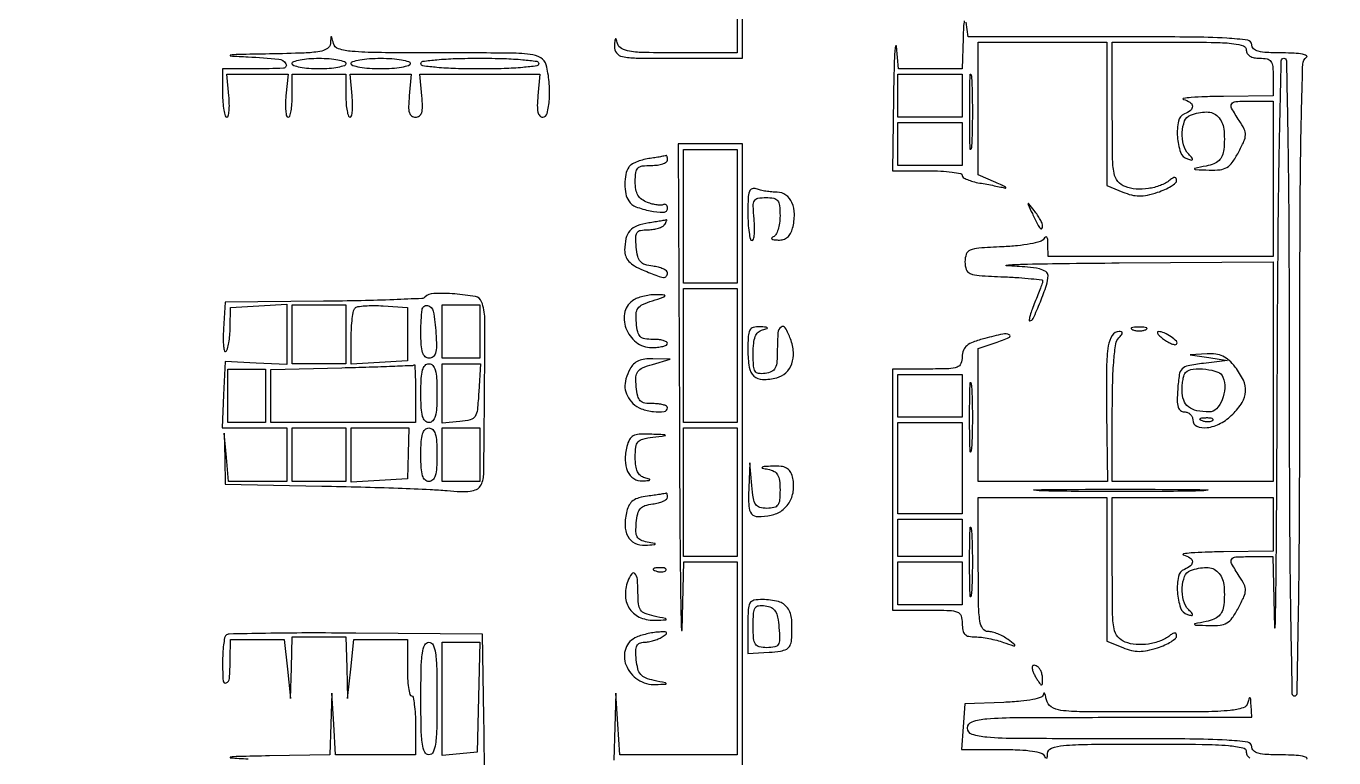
# Model space of a CAD drawing. Extents: x 23 to 255, y 40 to 184.
# Drawn here: x 61.53 to 82.17, y 101.81 to 113.36 of the extents above; entities that cross this region are included whole.
import ezdxf

# ---------------------------------------------------------------- set-up
doc = ezdxf.new("R2010")
doc.units = 0
doc.header["$MEASUREMENT"] = 0

msp = doc.modelspace()

# ---------------------------------------------------------------- linework, layer by layer
for points in [[(207.919475, 175.632891, 0.000007), (191.762556, 175.634099, 0.00002), (173.0434, 175.634494, 0.000013), (151.49745, 175.633531)], [(96.6132, 131.2146), (96.6132, 100.8432, -0.00018), (96.608357, 87.419075, -0.000516), (96.591991, 78.0858, -0.000015), (96.570667, 70.513747, -0.41338)], [(72.756, 113.5332), (72.756, 113.2371), (72.756, 112.941), (71.831603, 112.941, -0.004337), (71.304142, 112.945575, -0.033808), (71.059297, 112.966423, -0.087494), (70.929929, 113.010312, -0.206244), (70.868517, 113.08905, 0.01159), (70.848216, 113.15997, 0.541772), (70.836117, 113.163395, 0.197309), (70.826105, 113.143388, 0.005718), (70.820014, 113.04675, 0.173382), (70.852332, 112.939173, 0.189338), (70.944344, 112.881311, 0.044221), (71.161149, 112.859836, 0.002586), (71.8254, 112.8564), (72.8406, 112.8564), (72.8406, 113.3217), (72.8406, 113.787)], [(76.341181, 113.448864, 0.032921), (76.328946, 113.348067, 0.007231), (76.321876, 113.17365), (76.3092, 112.6872), (75.806464, 112.6872), (75.303729, 112.6872), (75.271345, 113.04675, 0.844489), (75.257796, 113.047814, 0.047036), (75.244132, 112.958977, 0.008575), (75.232039, 112.667529, 0.002903), (75.22418, 112.24305), (75.2094, 111.0798), (75.7593, 111.0798, -0.012557), (75.970125, 111.074505, -0.020679), (76.147667, 111.0582, -0.015891), (76.285368, 111.035312, -0.357767), (76.3092, 111.006269, 0.254624), (76.326273, 110.974917, 0.040742), (76.389967, 110.940775, 0.03661), (76.478817, 110.909603, 0.02447), (76.58415, 110.886567, -0.003663), (76.698723, 110.866463, -0.003423), (76.81561, 110.844241, -0.003409), (76.919132, 110.82309, -0.011663), (76.986, 110.807315, 0.304117), (76.996569, 110.810999, 0.445075), (76.994857, 110.819778, 0.024635), (76.936388, 110.851071, 0.006164), (76.83795, 110.896197), (76.563, 111.01816), (76.563, 112.06418), (76.563, 113.1102), (77.5782, 113.1102), (78.5934, 113.1102), (78.5934, 111.978364), (78.5934, 110.846527), (78.842225, 110.743461, 0.037379), (78.979391, 110.698313, 0.059198), (79.102022, 110.682905, 0.054585), (79.231782, 110.69623, 0.026853), (79.392125, 110.739758, 0.024799), (79.507435, 110.784266, 0.034931), (79.604759, 110.835901, 0.037605), (79.674605, 110.887126, 0.219116), (79.6932, 110.92752, 0.111265), (79.68593, 110.959787, 0.275172), (79.666545, 110.972781, 0.1466), (79.634276, 110.964963, 0.033794), (79.58745, 110.933178, -0.075528), (79.435966, 110.847816, -0.054232), (79.247643, 110.798921, -0.05405), (79.052422, 110.791563, -0.073381), (78.880421, 110.829452, -0.128284), (78.763906, 110.912368, -0.132537), (78.704512, 111.040655, -0.039852), (78.681849, 111.290705, -0.002682), (78.678, 112.008306), (78.678, 113.1102), (79.7355, 113.1102, -0.003867), (80.3108, 113.105751, -0.025996), (80.5956, 113.086512, -0.0595), (80.746855, 113.049772, -0.313079), (80.793, 112.9833, 0.140575), (80.808044, 112.93085, 0.118484), (80.8494, 112.89024, 0.088208), (80.91623, 112.864744, 0.04716), (81.0045, 112.8564, -0.050766), (81.119744, 112.844669, -0.189121), (81.179743, 112.80564, -0.13443), (81.208867, 112.726588, -0.021436), (81.216, 112.5603), (81.216, 112.2642), (80.43345, 112.254386, 0.00484), (80.142877, 112.247928, 0.011099), (79.924264, 112.23609, 0.020496), (79.799707, 112.221415, 0.811857), (79.79895, 112.205883, -0.073323), (79.903834, 112.161292, -0.242694), (79.941631, 112.099121, -0.24802), (79.912579, 112.033392, -0.075641), (79.814953, 111.977831, 0.258868), (79.720772, 111.86551, 0.064521), (79.705304, 111.617532, 0.063977), (79.753695, 111.371684, 0.243606), (79.8624, 111.266115, 0.016711), (79.928293, 111.248625, 0.398783), (79.943383, 111.257525, 0.253636), (79.938612, 111.279087, 0.010421), (79.88355, 111.339945, -0.125759), (79.802178, 111.486769, -0.075437), (79.781106, 111.686172, -0.081499), (79.81928, 111.867094, -0.211524), (79.911619, 111.959049, -0.088838), (80.167951, 112.008133, -0.205869), (80.345215, 111.934421, -0.166717), (80.437584, 111.738348, -0.056296), (80.436748, 111.4182, -0.063694), (80.411153, 111.314639, -0.111081), (80.36212, 111.241529, -0.097749), (80.281589, 111.190602, -0.04146), (80.1585, 111.154387, 0.001293), (79.979754, 111.117062, 0.556405), (79.976246, 111.107356, 0.218992), (79.992242, 111.09921, 0.000795), (80.208628, 111.090937, 0.034175), (80.379672, 111.09636, 0.11117), (80.486622, 111.131974, 0.105095), (80.571336, 111.211259, 0.028777), (80.667727, 111.367935, 0.016477), (80.756193, 111.546023, 0.100765), (80.779203, 111.64553, 0.12281), (80.758975, 111.736841, 0.029419), (80.681049, 111.872558, -0.014652), (80.560698, 112.068532, -0.279681), (80.562348, 112.137315, -0.243421), (80.625448, 112.173765, -0.011569), (80.8776, 112.1796), (81.216, 112.1796), (81.216, 110.9529), (81.216, 109.7262), (79.4394, 109.7262), (77.6628, 109.7262), (77.661505, 109.91655, 0.022116), (77.657582, 109.993359, 0.136302), (77.643546, 110.02996, 0.405869), (77.622521, 110.033408, 0.099326), (77.595716, 110.005444, -0.183793), (77.538869, 109.963029, -0.021489), (77.382075, 109.925567, -0.022673), (77.17928, 109.895702, -0.014443), (76.941361, 109.878544, 0.006114), (76.569426, 109.857942, 0.078763), (76.434181, 109.827021, 0.214052), (76.37272, 109.763268, 0.086552), (76.3515, 109.6416, 0.089288), (76.373439, 109.519724, 0.214913), (76.436471, 109.455957, 0.076279), (76.575786, 109.425453, 0.005697), (76.96485, 109.405244, -0.006303), (77.200023, 109.392742, -0.010437), (77.398028, 109.375554, -0.004308), (77.562983, 109.35632, -0.378145), (77.5782, 109.339076, -0.083903), (77.573544, 109.311527, -0.004063), (77.542191, 109.223719, -0.006524), (77.502577, 109.11978, -0.00465), (77.455617, 109.004383, 0.011548), (77.411618, 108.891841, 0.020624), (77.381468, 108.797181, 0.017592), (77.364293, 108.724459, 0.473086), (77.375334, 108.711, 0.296513), (77.429633, 108.746305, 0.008613), (77.541768, 109.011121, 0.015238), (77.638328, 109.273323, 0.08077), (77.6628, 109.423824, 0.256493), (77.628124, 109.486973, 0.083817), (77.526808, 109.529717, 0.038999), (77.340031, 109.558716, 0.008031), (77.00715, 109.578716, -0.941331), (77.006945, 109.591148, -0.012774), (77.258571, 109.604081, -0.003434), (77.891368, 109.616066, -0.001267), (78.78375, 109.624575), (81.216, 109.6416), (81.216, 107.9073), (81.216, 106.173), (79.947, 106.173), (78.678, 106.173), (78.678, 107.25588, -0.005979), (78.683836, 107.743926, -0.015399), (78.703116, 108.095976, -0.015838), (78.732724, 108.347496, -0.160494), (78.77952, 108.44028, 0.022804), (78.824058, 108.489077, 0.162677), (78.835512, 108.518462, 0.342479), (78.823276, 108.535939, 0.075167), (78.784513, 108.5418, 0.259339), (78.675486, 108.481173, 0.101179), (78.613644, 108.313904, 0.036325), (78.586797, 107.978354, 0.004823), (78.588525, 107.266256), (78.601724, 106.173), (77.582362, 106.173), (76.563, 106.173), (76.563, 107.222224), (76.563, 108.271448), (76.830519, 108.364705, 0.018005), (77.052508, 108.451174, 0.660234), (77.052358, 108.491649, 0.154874), (76.948275, 108.501325, 0.011558), (76.668007, 108.433416, 0.020396), (76.482129, 108.375586, 0.084446), (76.379903, 108.318284, 0.134637), (76.327533, 108.245505, 0.089254), (76.3092, 108.143622, -0.09719), (76.287925, 108.035207, -0.214203), (76.228106, 107.978212, -0.078233), (76.098167, 107.954158, -0.006725), (75.7593, 107.9496), (75.2094, 107.9496), (75.2094, 106.0461), (75.2094, 104.1426), (75.7593, 104.1426, -0.006367), (76.108151, 104.138158, -0.085635), (76.23306, 104.113315, -0.226921), (76.290088, 104.052994, -0.077921), (76.3092, 103.9311, 0.045343), (76.318882, 103.824557, 0.148825), (76.350949, 103.762465, 0.152487), (76.411615, 103.729642, 0.048364), (76.515193, 103.7196, -0.031392), (76.61114, 103.71357, -0.015943), (76.730634, 103.694604, -0.015773), (76.853122, 103.667105, -0.022699), (76.959343, 103.634507, 0.001947), (77.115625, 103.579353, 0.217073), (77.137055, 103.581333, 0.52952), (77.13806, 103.594324, 0.003556), (77.03328, 103.676807, 0.038887), (76.959176, 103.725574, 0.030625), (76.872348, 103.766778, 0.031495), (76.786433, 103.795142, 0.064064), (76.71603, 103.8042, -0.254315), (76.633094, 103.849301, -0.108154), (76.587211, 103.971505, -0.032796), (76.566972, 104.229966, -0.003144), (76.563, 104.8617), (76.563, 105.9192), (77.5782, 105.9192), (78.5934, 105.9192), (78.5934, 104.787364), (78.5934, 103.655527), (78.842225, 103.552461, 0.037379), (78.979391, 103.507313, 0.059198), (79.102022, 103.491905, 0.054585), (79.231782, 103.50523, 0.026853), (79.392125, 103.548758, 0.024799), (79.507435, 103.593266, 0.034931), (79.604759, 103.644901, 0.037605), (79.674605, 103.696126, 0.219116), (79.6932, 103.73652, 0.111265), (79.68593, 103.768787, 0.275172), (79.666545, 103.781781, 0.1466), (79.634276, 103.773963, 0.033794), (79.58745, 103.742178, -0.075528), (79.435966, 103.656816, -0.054232), (79.247643, 103.607921, -0.05405), (79.052422, 103.600563, -0.073381), (78.880421, 103.638452, -0.128284), (78.763906, 103.721368, -0.132537), (78.704512, 103.849655, -0.039852), (78.681849, 104.099705, -0.002682), (78.678, 104.817306), (78.678, 105.9192), (79.947, 105.9192), (81.216, 105.9192), (81.216, 105.4962), (81.216, 105.0732), (80.43345, 105.063386, 0.00484), (80.142877, 105.056928, 0.011099), (79.924264, 105.04509, 0.020496), (79.799707, 105.030415, 0.811857), (79.79895, 105.014883, -0.073323), (79.903834, 104.970292, -0.242694), (79.941631, 104.908121, -0.24802), (79.912579, 104.842392, -0.075641), (79.814953, 104.786831, 0.258868), (79.720772, 104.67451, 0.064521), (79.705304, 104.426532, 0.063977), (79.753695, 104.180684, 0.243606), (79.8624, 104.075115, 0.016711), (79.928293, 104.057625, 0.398783), (79.943383, 104.066525, 0.253636), (79.938612, 104.088087, 0.010421), (79.88355, 104.148945, -0.125759), (79.802178, 104.295769, -0.075437), (79.781106, 104.495172, -0.081499), (79.81928, 104.676094, -0.211524), (79.911619, 104.768049, -0.088838), (80.167951, 104.817133, -0.205869), (80.345215, 104.743421, -0.166717), (80.437584, 104.547348, -0.056296), (80.436748, 104.2272, -0.063694), (80.411153, 104.123639, -0.111081), (80.36212, 104.050529, -0.097749), (80.281589, 103.999602, -0.04146), (80.1585, 103.963387, 0.001293), (79.979754, 103.926062, 0.556405), (79.976246, 103.916356, 0.218992), (79.992242, 103.90821, 0.000795), (80.208628, 103.899937, 0.034175), (80.379672, 103.90536, 0.11117), (80.486622, 103.940974, 0.105095), (80.571336, 104.020259, 0.028777), (80.667727, 104.176935, 0.016477), (80.756193, 104.355023, 0.100765), (80.779203, 104.45453, 0.12281), (80.758975, 104.545841, 0.029419), (80.681049, 104.681558, -0.014569), (80.560695, 104.877463, -0.278237), (80.562138, 104.946249, -0.244774), (80.624844, 104.982735, -0.011715), (80.875144, 104.9886), (81.211089, 104.9886), (81.23737, 103.86765, 0.976239), (81.24887, 103.867643, 0.003318), (81.261358, 104.560841, 0.001372), (81.273212, 105.93388, 0.000559), (81.282126, 107.80155, -0.001129), (81.295149, 110.004009, -0.003054), (81.317469, 111.566919, -0.000515), (81.344233, 112.816342, -0.407654), (81.3852, 112.8564, -0.408685), (81.426158, 112.816209, -0.000527), (81.448295, 111.576825, -0.003077), (81.464853, 110.022354, -0.001125), (81.4698, 107.8227, 0.001137), (81.474767, 105.637542, 0.003031), (81.491303, 104.078798, 0.000502), (81.513401, 102.828572, 0.408754), (81.553718, 102.789, 0.408724), (81.594029, 102.828561, 0.000507), (81.616123, 104.072088, 0.003047), (81.632649, 105.622643, 0.001143), (81.637602, 107.796114, -0.000864), (81.642013, 110.35909, -0.00438), (81.659459, 111.787875, -0.002072), (81.68401, 112.765302, -0.248931), (81.744033, 112.870819, 0.570019), (81.743224, 112.896883, 0.081246), (81.680016, 112.919347, 0.031849), (81.548089, 112.934675, 0.012331), (81.36405, 112.939705, -0.01138), (81.119758, 112.945916, -0.052421), (80.980041, 112.967451, -0.115162), (80.905319, 113.007018, -0.216934), (80.8776, 113.0679, 0.374874), (80.814287, 113.140479, 0.01987), (80.483737, 113.17245, 0.012587), (79.901409, 113.190806, 0.001585), (78.641319, 113.1948), (76.405039, 113.1948), (76.369795, 113.42745, 0.176248)], [(72.8406, 93.1446), (72.8406, 102.3237), (72.8406, 111.5028), (72.333, 111.5028), (71.8254, 111.5028), (71.843786, 107.12475, 0.000655), (71.852667, 105.513079, 0.001691), (71.864539, 104.349606, 0.005084), (71.876996, 103.825295, 0.971203), (71.888614, 103.82535), (71.915055, 104.904), (72.335528, 104.904), (72.756, 104.904), (72.756, 103.3812), (72.756, 101.8584), (71.829622, 101.8584), (70.903244, 101.8584), (70.872718, 102.34485), (70.842193, 102.8313), (70.826197, 102.30255), (70.8102, 101.7738)], [(68.769781, 101.261079, 0.003345), (68.758599, 102.4506), (68.7375, 103.7619), (66.738619, 103.779319, 0.002487), (65.968539, 103.782199, 0.003987), (65.311438, 103.776149, 0.000893), (64.736735, 103.765248, 0.193524), (64.687069, 103.744069, 0.152875), (64.666397, 103.704554, 0.014415), (64.649871, 103.595041, 0.017405), (64.638242, 103.460355, 0.012833), (64.6344, 103.3107, 0.014896), (64.642914, 103.024979, 0.516168), (64.691551, 102.994606, 0.282845), (64.74149, 103.063863, 0.013582), (64.755254, 103.361054), (64.7613, 103.6773), (65.1843, 103.6773), (65.6073, 103.6773), (65.65696, 103.212), (65.706621, 102.7467), (65.72041, 103.23315), (65.7342, 103.7196), (66.1572, 103.7196), (66.5802, 103.7196), (66.59399, 103.23315), (66.607779, 102.7467), (66.65744, 103.212), (66.7071, 103.6773), (67.1301, 103.6773), (67.5531, 103.6773), (67.55161, 103.23315, 0.013736), (67.555717, 103.062873, 0.022582), (67.569633, 102.919469, 0.018655), (67.589553, 102.809506, 0.352131), (67.61506, 102.789, -0.354726), (67.640675, 102.768212, -0.017154), (67.660924, 102.652318, -0.021563), (67.675322, 102.502087, -0.013109), (67.68, 102.3237), (67.68, 101.8584), (67.049722, 101.8584), (66.419444, 101.8584), (66.388918, 102.34485), (66.358393, 102.8313), (66.342397, 102.34485), (66.3264, 101.8584), (65.37465, 101.84159, 0.000963), (64.881738, 101.831935, 0.02841), (64.756895, 101.822137, 0.905173), (64.757288, 101.811134, 0.00406), (65.03625, 101.795584, -0.012611)], [(81.743666, 101.787992, 0.566931), (81.742976, 101.814204, 0.083417), (81.680535, 101.836752, 0.032117), (81.54881, 101.852084, 0.012251), (81.36405, 101.857105, -0.01138), (81.119758, 101.863316, -0.052421), (80.980041, 101.884851, -0.115162), (80.905319, 101.924418, -0.216934), (80.8776, 101.9853, 0.375009), (80.814239, 102.057899, 0.019787), (80.4828, 102.089853, 0.012556), (79.899056, 102.108207, 0.00158), (78.6357, 102.1122, -0.001104), (77.185027, 102.115404, -0.01773), (76.695188, 102.134946, -0.062704), (76.465374, 102.181669, -0.3217), (76.3938, 102.2814, -0.3217), (76.465374, 102.381131, -0.062704), (76.695188, 102.427854, -0.01773), (77.185027, 102.447396, -0.001104), (78.6357, 102.4506), (80.8776, 102.4506), (80.867786, 102.64095, 0.005718), (80.861695, 102.737588, 0.197309), (80.851683, 102.757595, 0.541772), (80.839584, 102.75417, 0.01159), (80.819283, 102.68325, -0.256708), (80.740653, 102.600218, -0.054381), (80.538249, 102.558893, -0.021038), (80.149349, 102.539168, -0.002152), (79.227581, 102.5352, -0.001611), (78.200507, 102.538509, -0.02819), (77.86768, 102.559442, -0.113731), (77.712396, 102.615363, -0.204888), (77.637905, 102.72555, 0.013432), (77.622982, 102.793191, 0.06396), (77.608627, 102.830009, 0.509635), (77.597866, 102.831402, 0.1625), (77.589721, 102.813856, -0.285679), (77.553029, 102.767444, -0.036252), (77.424609, 102.731511, -0.028711), (77.232328, 102.703836, -0.01126), (76.96485, 102.686956), (76.3515, 102.6621), (76.325486, 102.30255), (76.299471, 101.943), (76.931786, 101.943, -0.010621), (77.216314, 101.936955, -0.028239), (77.41849, 101.916886, -0.036884), (77.554941, 101.88506, -0.224772), (77.606771, 101.83725, 0.051902), (77.624613, 101.803576, 0.449116)], [(81.626413, 96.740084, -0.000328), (81.629567, 101.580738, -0.256375)], [(77.639509, 101.801543, 0.185333), (77.651196, 101.823158, 0.021021), (77.656121, 101.87955, -0.305695), (77.717792, 101.962652, -0.061353), (77.907441, 102.004359, -0.021468), (78.288764, 102.023818, -0.002014), (79.2279, 102.0276, -0.002394), (80.097969, 102.023434, -0.017834), (80.511, 102.004735, -0.034985), (80.737254, 101.970344, -0.350929), (80.793, 101.9007, 0.140575), (80.808044, 101.84825, 0.118484), (80.8494, 101.80764, 0.088208)]]:
    msp.add_lwpolyline(points, format="xyb")
for points in [[(66.336214, 113.08905, -0.241186), (66.288607, 113.009544, -0.097342), (66.166955, 112.963216, -0.034046), (65.922404, 112.93825, -0.004002), (65.37465, 112.92419, 0.000963), (64.881738, 112.914535, 0.02841), (64.756895, 112.904737, 0.905173), (64.757288, 112.893734, 0.00406), (65.03625, 112.878184, -0.011163), (65.520971, 112.844251, -0.248136), (65.635373, 112.769517, -0.554131), (65.596333, 112.699117, -0.013112), (65.142, 112.6872), (64.6344, 112.6872), (64.6344, 112.3065, 0.016225), (64.639137, 112.16056, 0.026496), (64.653695, 112.037631, 0.024741), (64.674356, 111.94538, 0.337225), (64.700086, 111.9258, 0.349806), (64.723883, 111.94477, 0.031602), (64.736996, 112.025205, 0.030261), (64.741141, 112.134463, 0.018125), (64.7335, 112.2642), (64.701228, 112.6026), (65.1843, 112.6026), (65.667372, 112.6026), (65.6351, 112.2642, 0.018125), (65.627459, 112.134463, 0.030261), (65.631604, 112.025205, 0.031602), (65.644717, 111.94477, 0.349806), (65.668514, 111.9258, 0.325612), (65.694145, 111.944471, 0.029992), (65.714905, 112.025205, 0.029671), (65.729458, 112.134485, 0.018271), (65.7342, 112.2642), (65.7342, 112.6026), (66.1572, 112.6026), (66.5802, 112.6026), (66.5802, 112.2642, 0.018271), (66.584942, 112.134485, 0.029671), (66.599495, 112.025205, 0.029992), (66.620255, 111.944471, 0.325612), (66.645886, 111.9258, 0.349806), (66.669683, 111.94477, 0.031602), (66.682796, 112.025205, 0.030261), (66.686941, 112.134463, 0.018125), (66.6793, 112.2642), (66.647028, 112.6026), (67.1301, 112.6026), (67.613172, 112.6026), (67.5809, 112.2642, 0.016465), (67.570248, 112.093031, 0.078688), (67.58269, 111.996235, 0.168231), (67.618878, 111.945353, 0.156057), (67.68, 111.9258, 0.156057), (67.741122, 111.945353, 0.168231), (67.77731, 111.996235, 0.078688), (67.789752, 112.093031, 0.016465), (67.7791, 112.2642), (67.746828, 112.6026), (68.6952, 112.6026), (69.643572, 112.6026), (69.6113, 112.2642, 0.018713), (69.602366, 112.10942, 0.06016), (69.612646, 112.006908, 0.114818), (69.641114, 111.947786, 0.227142), (69.687014, 111.9258, 0.351044), (69.759382, 111.983749, 0.03857), (69.791934, 112.209395, 0.039059), (69.788635, 112.486467, 0.04299), (69.741678, 112.75065, 0.198647), (69.656839, 112.861322, 0.103383), (69.488839, 112.916725, 0.026591), (69.136383, 112.937666, 0.001544), (68.057036, 112.941, -0.002018), (67.084626, 112.944925, -0.020059), (66.6773, 112.964568, -0.051311), (66.465115, 113.005558, -0.261161), (66.384717, 113.08905, 0.001923), (66.358304, 113.188555, 0.339035), (66.350153, 113.1948, 0.392517), (66.343219, 113.188365, 0.002113)], [(66.5802, 112.7718, -0.322437), (66.556465, 112.738821, -0.031449), (66.455944, 112.712051, -0.03053), (66.31934, 112.693309, -0.01883), (66.1572, 112.6872, -0.01883), (65.99506, 112.693309, -0.03053), (65.858456, 112.712051, -0.031449), (65.757935, 112.738821, -0.322437), (65.7342, 112.7718, -0.322437), (65.757935, 112.804779, -0.031449), (65.858456, 112.831549, -0.03053), (65.99506, 112.850291, -0.01883), (66.1572, 112.8564, -0.01883), (66.31934, 112.850291, -0.03053), (66.455944, 112.831549, -0.031449), (66.556465, 112.804779, -0.322437)], [(67.5954, 112.7718, -0.332234), (67.570691, 112.738719, -0.026982), (67.458718, 112.712051, -0.027868), (67.308466, 112.693304, -0.017105), (67.1301, 112.6872, -0.017105), (66.951734, 112.693304, -0.027868), (66.801482, 112.712051, -0.026982), (66.689509, 112.738719, -0.332234), (66.6648, 112.7718, -0.332234), (66.689509, 112.804881, -0.026982), (66.801482, 112.831549, -0.027868), (66.951734, 112.850296, -0.017105), (67.1301, 112.8564, -0.017105), (67.308466, 112.850296, -0.027868), (67.458718, 112.831549, -0.026982), (67.570691, 112.804881, -0.332234)], [(69.6258, 112.7718, -0.375539), (69.593868, 112.735281, -0.010792), (69.372, 112.710273, -0.015486), (69.077894, 112.692696, -0.007181), (68.6952, 112.6872, -0.007181), (68.312506, 112.692696, -0.015486), (68.0184, 112.710273, -0.010792), (67.796532, 112.735281, -0.375539), (67.7646, 112.7718, -0.375539), (67.796532, 112.808319, -0.010792), (68.0184, 112.833327, -0.015486), (68.312506, 112.850904, -0.007181), (68.6952, 112.8564, -0.007181), (69.077894, 112.850904, -0.015486), (69.372, 112.833327, -0.010792), (69.593868, 112.808319, -0.375539)], [(76.456438, 111.48165, -0.05623), (76.44552, 111.417699, -0.84375), (76.435225, 111.418861, -0.011824), (76.428193, 111.631225, -0.002363), (76.426401, 112.0104, -0.002363), (76.428193, 112.389575, -0.011824), (76.435225, 112.601939, -0.84375), (76.44552, 112.603101, -0.05623), (76.456438, 112.53915, -0.008933), (76.465801, 112.298438, -0.005253), (76.468828, 112.0104, -0.005253), (76.465801, 111.722362, -0.008933)], [(71.360375, 111.270991, 0.031255), (71.258749, 111.249499, 0.033488), (71.162984, 111.215855, 0.035596), (71.085527, 111.175927, 0.114751), (71.04442, 111.135616, 0.093847), (70.999074, 111.021927, 0.048002), (70.984229, 110.868485, 0.048063), (70.998876, 110.715635, 0.097101), (71.044145, 110.603978, 0.158436), (71.158417, 110.511995, 0.043245), (71.384027, 110.447836, 0.045726), (71.59654, 110.426678, 0.416515), (71.6562, 110.485871, 0.068124), (71.65153, 110.519986, 0.138381), (71.637562, 110.542919, 0.185895), (71.616847, 110.551219, 0.137265), (71.59275, 110.544826, -0.135828), (71.55605, 110.534979, -0.031901), (71.492023, 110.539573, -0.03057), (71.416477, 110.554615, -0.025926), (71.33895, 110.579407, -0.06783), (71.249887, 110.627693, -0.103702), (71.191375, 110.692828, -0.0902), (71.158953, 110.782959, -0.041371), (71.1486, 110.907874, -0.029948), (71.157284, 111.052732, -0.166591), (71.190675, 111.121873, -0.168471), (71.259225, 111.155575, -0.030791), (71.4024, 111.1644, 0.031626), (71.499627, 111.170556, 0.048861), (71.581646, 111.189251, 0.06271), (71.638471, 111.216491, 0.254951), (71.6562, 111.249, 0.023727), (71.654701, 111.280575, 0.047813), (71.649987, 111.305025, 0.082577), (71.643114, 111.319225, 0.39223), (71.63505, 111.320924, -0.087719), (71.61877, 111.314704, -0.002529), (71.54564, 111.301027, -0.005039), (71.459052, 111.286186, -0.00344)], [(72.9252, 110.412051, 0.014286), (72.929933, 110.246416, 0.023439), (72.944495, 110.106915, 0.019938), (72.965049, 110.000473, 0.348171), (72.990886, 109.98, 0.349806), (73.014683, 109.99897, 0.031602), (73.027796, 110.079405, 0.030261), (73.031941, 110.188663, 0.018125), (73.0243, 110.3184, -0.013452), (73.010253, 110.524113, -0.138024), (73.029754, 110.606271, -0.226458), (73.085362, 110.645806, -0.043185), (73.212414, 110.6568, -0.045296), (73.333784, 110.645782, -0.186704), (73.395524, 110.60791, -0.141268), (73.425447, 110.530933, -0.02252), (73.4328, 110.36775, -0.034139), (73.425022, 110.253973, -0.043052), (73.401736, 110.151074, -0.048881), (73.367765, 110.072113, -0.172505), (73.32705, 110.036029, 0.11654), (73.303501, 110.019375, 0.456998), (73.305585, 110.003931, 0.114278), (73.338521, 109.991841, 0.021848), (73.402479, 109.986679, 0.075441), (73.484713, 109.996074, 0.10466), (73.550556, 110.029761, 0.099202), (73.59949, 110.088862, 0.062057), (73.632072, 110.172901, 0.061606), (73.659336, 110.393714, 0.101847), (73.621562, 110.577043, 0.135488), (73.52568, 110.696702, 0.157772), (73.387552, 110.7414, -0.022218), (73.303209, 110.74515, -0.01655), (73.210726, 110.756484, -0.016805), (73.124089, 110.773026, -0.036051), (73.059019, 110.792751, 0.17224), (72.992624, 110.79443, 0.233331), (72.950387, 110.753118, 0.074784), (72.929801, 110.645339, 0.00986)], [(77.415792, 110.403, 0.006075), (77.498303, 110.235037, 0.053694), (77.543245, 110.165846, 0.489146), (77.56591, 110.166354, 0.161007), (77.5782, 110.20353, 0.098188), (77.569791, 110.245938, 0.024594), (77.539552, 110.310057, 0.024166), (77.496992, 110.381352, 0.022242), (77.446633, 110.45028, 0.001461), (77.358231, 110.559964, 0.508695), (77.349076, 110.559491, 0.260205), (77.348134, 110.545839, 0.001053)], [(71.360375, 110.255791, 0.05122), (71.177975, 110.209553, 0.124314), (71.064002, 110.131918, 0.126477), (71.001708, 110.010442, 0.053945), (70.980695, 109.827633, 0.086904), (70.997159, 109.729798, 0.101354), (71.045711, 109.649187, 0.076871), (71.134047, 109.578737, 0.031012), (71.272783, 109.510383, 0.005709), (71.500081, 109.418446, 0.065018), (71.593854, 109.395191, 0.259856), (71.637738, 109.413499, 0.168338), (71.6562, 109.466781, 0.233512), (71.640281, 109.499007, 0.056702), (71.587859, 109.530424, 0.046395), (71.512653, 109.556513, 0.031666), (71.42355, 109.572531, -0.047844), (71.301014, 109.598671, -0.139735), (71.229557, 109.645841, -0.121741), (71.188076, 109.728035, -0.032252), (71.16439, 109.87425, -0.021502), (71.156052, 110.031045, -0.151977), (71.177718, 110.103249, -0.203913), (71.232958, 110.139072, -0.04328), (71.349747, 110.1492, 0.036712), (71.43468, 110.155444, 0.040814), (71.514737, 110.174051, 0.044789), (71.579187, 110.20126, 0.132832), (71.6139, 110.2338, 0.014623), (71.63222, 110.265477, 0.036631), (71.643147, 110.289825, 0.100459), (71.645079, 110.302748, 0.536733), (71.640043, 110.305724, -0.066241), (71.62086, 110.299385, -0.002552), (71.547106, 110.285827, -0.004523), (71.459406, 110.270986, -0.00317)], [(67.827025, 109.083625, -0.187285), (67.780159, 109.06297, -0.001302), (67.336143, 109.044207, -0.004784), (66.824466, 109.028822, -0.003014), (66.226675, 109.020175), (64.6767, 109.0071), (64.650117, 108.585717, 0.013086), (64.644315, 108.428259, 0.027865), (64.649801, 108.306573, 0.045662), (64.66413, 108.232874, 0.570208), (64.686371, 108.227171, 0.130866), (64.711168, 108.269967, 0.021289), (64.732525, 108.364446, 0.022221), (64.748334, 108.480566, 0.017942), (64.755254, 108.606254), (64.7613, 108.9225), (65.20545, 108.948071), (65.6496, 108.973642), (65.6496, 108.497788), (65.6496, 108.021933), (65.16315, 108.044767), (64.6767, 108.067602), (64.651513, 107.543301), (64.626326, 107.019), (65.137963, 107.019), (65.6496, 107.019), (65.6496, 106.596), (65.6496, 106.173), (65.188935, 106.173), (64.728271, 106.173), (64.694689, 106.554245), (64.661107, 106.935491), (64.668904, 106.533095), (64.6767, 106.1307), (66.1995, 106.101968, -0.002083), (66.815861, 106.087769, -0.002341), (67.40858, 106.068867, -0.002145), (67.912888, 106.048255, -0.012609), (68.177116, 106.029633, 0.014464), (68.393594, 106.015184, 0.042263), (68.542969, 106.022172, 0.065995), (68.643451, 106.049229, 0.156868), (68.701669, 106.098867, 0.135657), (68.755709, 106.284071, 0.001688), (68.769243, 107.529882, 0.002326), (68.7727, 108.748845, 0.091401), (68.723488, 109.013107, 0.263898), (68.626027, 109.093276, 0.02346), (68.298645, 109.134551, 0.025357), (67.967616, 109.143755, 0.192966)], [(71.12745, 109.042624, 0.201211), (70.9862, 108.85537, 0.151654), (70.999708, 108.595165, 0.138948), (71.161981, 108.372139, 0.167968), (71.405377, 108.288, 0.025156), (71.501494, 108.292839, 0.039926), (71.582521, 108.307618, 0.047746), (71.640025, 108.328977, 0.287482), (71.6562, 108.354785, 0.279879), (71.640696, 108.380312, 0.05329), (71.587859, 108.400972, 0.043021), (71.512698, 108.41467, 0.027159), (71.42355, 108.418235, -0.042131), (71.297607, 108.42705, -0.159138), (71.228032, 108.462367, -0.141883), (71.188177, 108.534707, -0.031121), (71.165396, 108.676363, -0.036732), (71.161883, 108.823878, -0.145141), (71.191657, 108.908613, -0.131453), (71.264732, 108.968097, -0.027976), (71.419196, 109.027276, 0.002913), (71.589444, 109.082896, 0.159296), (71.616252, 109.102753, 0.588367), (71.609284, 109.117315, 0.008044), (71.487, 109.122791, 0.036005), (71.395185, 109.118811, 0.026027), (71.294138, 109.101743, 0.026461), (71.199342, 109.075274, 0.050597)], [(67.5531, 108.4995), (67.5531, 108.0765), (67.10895, 108.050929), (66.6648, 108.025358), (66.6648, 108.438679, -0.013522), (66.669201, 108.60138, -0.018139), (66.682513, 108.7483, -0.015423), (66.701466, 108.867653, -0.150388), (66.7251, 108.9123, -0.159526), (66.76902, 108.934555, -0.018359), (66.880443, 108.947529, -0.020645), (67.01784, 108.952741, -0.015451), (67.16925, 108.94755), (67.5531, 108.9225)], [(68.001885, 108.514037, -0.013424), (68.009658, 108.311192, -0.068329), (67.995606, 108.199355, -0.155523), (67.958354, 108.141237, -0.174802), (67.896135, 108.1188, -0.189718), (67.833193, 108.143574, -0.131758), (67.792219, 108.209099, -0.060948), (67.770367, 108.332632, -0.013334), (67.7646, 108.54885, -0.028813), (67.784115, 108.887211, -0.423162), (67.869434, 108.95274, -0.324264), (67.960391, 108.864046, -0.026434)], [(72.9252, 108.243045, 0.040991), (72.946853, 107.979371, 0.163876), (73.021885, 107.83827, 0.193082), (73.158155, 107.784516, 0.060113), (73.38058, 107.812651, 0.126247), (73.525998, 107.89154, 0.120596), (73.618486, 108.031932, 0.103537), (73.643951, 108.217799, 0.073417), (73.598548, 108.423979, 0.039561), (73.516197, 108.597819, 0.45133), (73.450336, 108.611265, 0.213668), (73.400981, 108.521619, 0.020569), (73.3905, 108.266959, -0.01691), (73.383762, 108.067796, -0.097758), (73.356567, 107.966597, -0.167524), (73.300225, 107.910704, -0.077243), (73.20015, 107.880266, -0.063404), (73.095582, 107.878756, -0.231357), (73.041167, 107.913398, -0.12365), (73.015379, 107.995851, -0.014268), (73.0098, 108.191313, -0.02262), (73.017242, 108.35574, -0.071106), (73.042632, 108.462999, -0.113136), (73.088557, 108.530166, -0.123154), (73.15785, 108.568083, 0.01159), (73.22877, 108.588384, 0.541772), (73.232195, 108.600483, 0.197309), (73.212188, 108.610495, 0.005718), (73.11555, 108.616586, 0.075133), (73.011617, 108.606319, 0.216034), (72.95631, 108.562141, 0.105835), (72.930724, 108.466114, 0.012379)], [(78.99525, 108.570371, 0.057986), (79.043473, 108.557145, 0.037979), (79.101, 108.552769, 0.037979), (79.158527, 108.557145, 0.057986), (79.20675, 108.570371, 0.174857), (79.224464, 108.586215, 0.447206), (79.219308, 108.600507, 0.078554), (79.176416, 108.610403, 0.017491), (79.101, 108.613042, 0.017491), (79.025584, 108.610403, 0.078554), (78.982692, 108.600507, 0.447206), (78.977536, 108.586215, 0.174857)], [(79.486547, 108.421817, 0.025882), (79.552316, 108.378764, 0.038583), (79.614179, 108.348824, 0.044), (79.664719, 108.33398, 0.250852), (79.690617, 108.341817, 0.408787), (79.691038, 108.38718, 0.050273), (79.607661, 108.457907, 0.046847), (79.497138, 108.519644, 0.100212), (79.40208, 108.540505, 0.374592), (79.388609, 108.529145, 0.195415), (79.39405, 108.506174, 0.059251), (79.428745, 108.467938, 0.021048)], [(80.2008, 108.131347), (80.4969, 108.086371), (80.1162, 108.039136, 0.015898), (79.872695, 108.001028, 0.15074), (79.780487, 107.952287, 0.160855), (79.734734, 107.861393, 0.018784), (79.709486, 107.63235, 0.015519), (79.70198, 107.450243, 0.074188), (79.716246, 107.347487, 0.160507), (79.7535, 107.293538, 0.16347), (79.815236, 107.2728, -0.095261), (79.86553, 107.26313, -0.096977), (79.908294, 107.235523, -0.098782), (79.936923, 107.194323, -0.102949), (79.947, 107.1459, 0.29828), (80.012446, 107.045955, 0.138531), (80.172996, 107.023989, 0.087302), (80.38687, 107.093324, 0.074572), (80.577655, 107.234345, 0.056287), (80.727723, 107.422624, 0.127413), (80.782388, 107.595042, 0.126132), (80.746706, 107.773472, 0.054605), (80.61766, 107.980491, 0.042017), (80.519878, 108.085347, 0.074087), (80.42158, 108.150936, 0.076123), (80.310344, 108.183955, 0.046764), (80.17351, 108.189861), (79.9047, 108.176322)], [(67.68, 107.5689), (67.68, 107.1036), (66.5379, 107.1036), (65.3958, 107.1036), (65.3958, 107.524144), (65.3958, 107.944689), (66.51675, 107.97097, 0.0015), (66.948024, 107.982377, 0.002431), (67.314634, 107.994958, 0.000372), (67.639272, 108.007922, 0.170966), (67.65885, 108.015726, -0.623231), (67.667372, 108.012156, -0.003041), (67.673787, 107.892091, -0.007558), (67.678488, 107.74607, -0.004267)], [(68.0184, 107.5689, -0.01212), (68.012764, 107.336425, -0.054498), (67.991482, 107.2023, -0.118311), (67.952035, 107.130397, -0.211442), (67.8915, 107.1036, -0.211442), (67.830965, 107.130397, -0.118311), (67.791518, 107.2023, -0.054498), (67.770236, 107.336425, -0.01212), (67.7646, 107.5689, -0.01212), (67.770236, 107.801375, -0.054498), (67.791518, 107.9355, -0.118311), (67.830965, 108.007403, -0.211442), (67.8915, 108.0342, -0.211442), (67.952035, 108.007403, -0.118311), (67.991482, 107.9355, -0.054498), (68.012764, 107.801375, -0.01212)], [(68.678471, 107.59005, -0.010613), (68.656222, 107.308051, -0.117611), (68.619406, 107.201992, -0.191512), (68.544648, 107.148157, -0.037402), (68.37795, 107.11939), (68.103, 107.09288), (68.103, 107.56354), (68.103, 108.0342), (68.403521, 108.0342), (68.704042, 108.0342)], [(71.066977, 107.955162, 0.050425), (71.000314, 107.793278, 0.093333), (70.98564, 107.652338, 0.103311), (71.023273, 107.525427, 0.072937), (71.112343, 107.405743, 0.110265), (71.243985, 107.32215, 0.056325), (71.435411, 107.276605, 0.064947), (71.602644, 107.278054, 0.374242), (71.6562, 107.339585, 0.279879), (71.640696, 107.365112, 0.05329), (71.587859, 107.385772, 0.043021), (71.512698, 107.39947, 0.027159), (71.42355, 107.403035, -0.042649), (71.296681, 107.412047, -0.163001), (71.227296, 107.448109, -0.140187), (71.187693, 107.5224, -0.028703), (71.164668, 107.670914, -0.032576), (71.159804, 107.826327, -0.148825), (71.188696, 107.910865, -0.139746), (71.260913, 107.96788, -0.027509), (71.418468, 108.022834), (71.6985, 108.10354), (71.426527, 108.11117, 0.0386), (71.299078, 108.104905, 0.070895), (71.199063, 108.077459, 0.084899), (71.122943, 108.027721, 0.082997)], [(80.424079, 107.822511, -0.103855), (80.451883, 107.649606, -0.082681), (80.411933, 107.464459, -0.094683), (80.321886, 107.322824, -0.206796), (80.206107, 107.2728, -0.048718), (80.010749, 107.29188, -0.117194), (79.879346, 107.351834, -0.142), (79.804025, 107.455724, -0.086515), (79.7778, 107.606151, -0.022402), (79.781944, 107.698587, -0.026111), (79.794368, 107.785614, -0.02647), (79.812357, 107.856976, -0.121983), (79.8342, 107.8932, -0.17442), (79.951948, 107.948638, -0.053534), (80.15147, 107.946183, -0.053591), (80.341486, 107.902424, -0.221248)], [(76.456318, 106.70175, -0.061613), (76.445221, 106.64269, -0.829596), (76.43476, 106.643984, -0.013058), (76.427614, 106.839368, -0.002611), (76.425793, 107.1882, -0.002611), (76.427614, 107.537032, -0.013058), (76.43476, 107.732416, -0.829596), (76.445221, 107.73371, -0.061613), (76.456318, 107.67465, -0.009864), (76.465834, 107.453193, -0.005804), (76.46891, 107.1882, -0.005804), (76.465834, 106.923207, -0.009864)], [(80.262488, 107.137088, -0.126455), (80.234829, 107.120739, -0.060344), (80.193772, 107.114042, -0.05415), (80.146603, 107.117208, -0.051402), (80.100338, 107.130409, -0.054073), (80.065087, 107.149152, -0.470617), (80.063628, 107.16457, -0.168741), (80.088311, 107.176526, -0.018894), (80.15145, 107.181521, -0.028489), (80.210347, 107.180591, -0.077125), (80.250954, 107.171224, -0.208169), (80.266397, 107.155603, -0.296942)], [(68.0184, 106.596, -0.014068), (68.012542, 106.387843, -0.058865), (67.990905, 106.26465, -0.122766), (67.951313, 106.197962, -0.200296), (67.8915, 106.173, -0.200296), (67.831687, 106.197962, -0.122766), (67.792095, 106.26465, -0.058865), (67.770458, 106.387843, -0.014068), (67.7646, 106.596, -0.014068), (67.770458, 106.804157, -0.058865), (67.792095, 106.92735, -0.122766), (67.831687, 106.994038, -0.200296), (67.8915, 107.019, -0.200296), (67.951313, 106.994038, -0.122766), (67.990905, 106.92735, -0.058865), (68.012542, 106.804157, -0.014068)], [(71.015673, 106.729006, 0.062851), (70.989533, 106.512885, 0.104259), (71.028185, 106.334117, 0.14055), (71.124004, 106.220352, 0.162571), (71.260051, 106.182814, 0.005086), (71.357238, 106.188971, 0.216002), (71.375044, 106.198673, 0.522019), (71.371232, 106.210338, 0.009294), (71.29665, 106.231317, -0.114938), (71.229941, 106.266428, -0.107391), (71.183631, 106.328177, -0.07623), (71.156904, 106.422057, -0.031307), (71.1486, 106.554543, -0.027653), (71.157676, 106.71853, -0.151472), (71.192724, 106.798893, -0.155497), (71.266562, 106.844202, -0.029605), (71.42355, 106.873201, 0.000644), (71.619697, 106.897799, 0.596511), (71.622353, 106.904668, 0.207804), (71.609508, 106.910943, 0.000433), (71.382862, 106.920861, 0.022526), (71.209403, 106.920484, 0.108995), (71.114875, 106.894896, 0.153013), (71.056721, 106.83677, 0.059085)], [(72.93998, 106.072243, 0.018593), (72.939968, 105.782569, 0.163403), (72.984636, 105.664284, 0.232288), (73.08287, 105.619316, 0.040446), (73.291534, 105.641948, 0.110253), (73.462845, 105.7161, 0.10921), (73.587058, 105.85627, 0.103055), (73.645261, 106.04298, 0.088372), (73.628887, 106.248521, 0.075403), (73.592053, 106.334134, 0.131431), (73.536013, 106.386615, 0.100971), (73.450038, 106.41227, 0.033053), (73.317183, 106.415279, 0.003957), (73.182321, 106.408348, 0.129063), (73.151496, 106.398271, 0.66047), (73.153551, 106.386247, 0.01096), (73.24245, 106.367095, -0.070523), (73.337997, 106.334251, -0.143873), (73.395106, 106.280222, -0.104722), (73.424494, 106.191134, -0.027496), (73.4328, 106.040216, -0.022446), (73.425568, 105.879202, -0.133019), (73.396591, 105.800855, -0.186899), (73.337454, 105.761897, -0.053297), (73.226164, 105.75, -0.066329), (73.113372, 105.765029, -0.181757), (73.04922, 105.811266, -0.108167), (73.012219, 105.906327, -0.01647), (72.987145, 106.10955), (72.95476, 106.4691)], [(71.339222, 105.942621, 0.03765), (71.205835, 105.915751, 0.087839), (71.114396, 105.871663, 0.104958), (71.053504, 105.804593, 0.07064), (71.014333, 105.708466, 0.062273), (70.98675, 105.482604, 0.122552), (71.030661, 105.308276, 0.157924), (71.14057, 105.202361, 0.126761), (71.302351, 105.169321, 0.001426), (71.448781, 105.177173, 0.23893), (71.462177, 105.184941, 0.530065), (71.458434, 105.193828, 0.00215), (71.334076, 105.218144, -0.058375), (71.234042, 105.249682, -0.162224), (71.18049, 105.298942, -0.123443), (71.158941, 105.380003, -0.027716), (71.164876, 105.523873, -0.033983), (71.18842, 105.665624, -0.122362), (71.230096, 105.746458, -0.137522), (71.301688, 105.79315, -0.047543), (71.42355, 105.819069, 0.031666), (71.512653, 105.835087, 0.046395), (71.587859, 105.861176, 0.056702), (71.640281, 105.892593, 0.233512), (71.6562, 105.924819, 0.025454), (71.654704, 105.954183, 0.052748), (71.649987, 105.976622, 0.097521), (71.643086, 105.989047, 0.37605), (71.63505, 105.990261, -0.100178), (71.618455, 105.983829, -0.002593), (71.539426, 105.970682, -0.005392), (71.446008, 105.95667, -0.003646)], [(80.057925, 106.025175, -0.003443), (79.507865, 106.017069, -0.001955), (78.842085, 106.014446, -0.001952), (78.171304, 106.017044, -0.003219), (77.604525, 106.025102, -0.018323), (77.439942, 106.034542, -0.943827), (77.440262, 106.043404, -0.004527), (77.925474, 106.049501, -0.000871), (78.8049, 106.051059, -0.000885), (79.685101, 106.049526, -0.004286), (80.185004, 106.043485, -0.929568), (80.185471, 106.03456, -0.025922)], [(76.456318, 104.41755, -0.061613), (76.445221, 104.35849, -0.829596), (76.43476, 104.359784, -0.013058), (76.427614, 104.555168, -0.002611), (76.425793, 104.904, -0.002611), (76.427614, 105.252832, -0.013058), (76.43476, 105.448216, -0.829596), (76.445221, 105.44951, -0.061613), (76.456318, 105.39045, -0.009864), (76.465834, 105.168993, -0.005804), (76.46891, 104.904, -0.005804), (76.465834, 104.639007, -0.009864)], [(71.030751, 104.600981, 0.10463), (70.992637, 104.361619, 0.14339), (71.06404, 104.156794, 0.144067), (71.23429, 104.023469, 0.105979), (71.471893, 103.983409, 0.001395), (71.630781, 103.990872, 0.51961), (71.63608, 103.999274, 0.244093), (71.624215, 104.009191, 0.000924), (71.4447, 104.048492, -0.038492), (71.303217, 104.090809, -0.151885), (71.232744, 104.146531, -0.127094), (71.199461, 104.238437, -0.023661), (71.1909, 104.419238, 0.020941), (71.182074, 104.629872, 0.161012), (71.143829, 104.719571, 0.486494), (71.092022, 104.71661, 0.060505)], [(71.471138, 104.761609, 0.051402), (71.517403, 104.748408, 0.05415), (71.564572, 104.745242, 0.060344), (71.605629, 104.751939, 0.126455), (71.633288, 104.768288, 0.296942), (71.637197, 104.786803, 0.208169), (71.621754, 104.802424, 0.077125), (71.581147, 104.811791, 0.028489), (71.52225, 104.812721, 0.018894), (71.459111, 104.807726, 0.168741), (71.434428, 104.79577, 0.470617), (71.435887, 104.780352, 0.054073)], [(72.9252, 103.885373), (72.9252, 103.458946), (73.2636, 103.478913, 0.020305), (73.439941, 103.496524, 0.091081), (73.537949, 103.529199, 0.153139), (73.591283, 103.584931, 0.095925), (73.615404, 103.67269, 0.035858), (73.617099, 103.993529, 0.139875), (73.550791, 104.178421, 0.174325), (73.407061, 104.277454, 0.063226), (73.15785, 104.310505, 0.049088), (73.020827, 104.29779, 0.223474), (72.957825, 104.25182, 0.11595), (72.930412, 104.152713, 0.009746)], [(73.416757, 103.86765, -0.015936), (73.426304, 103.679525, -0.140733), (73.405072, 103.599963, -0.216483), (73.34907, 103.561321, -0.04443), (73.226407, 103.5504, -0.05176), (73.10481, 103.563022, -0.203325), (73.044257, 103.605167, -0.125554), (73.016063, 103.692647, -0.015495), (73.0098, 103.894684, -0.013777), (73.015306, 104.094471, -0.121927), (73.040983, 104.178139, -0.232738), (73.095415, 104.213263, -0.064285), (73.20015, 104.211934, -0.078602), (73.296539, 104.182333, -0.139488), (73.357882, 104.127211, -0.09543), (73.394979, 104.031932, -0.024614)], [(68.0184, 102.7467, -0.004841), (68.01378, 102.26956, -0.030643), (67.994229, 102.0276, -0.072528), (67.956646, 101.900124, -0.292784), (67.8915, 101.8584, -0.292784), (67.826354, 101.900124, -0.072528), (67.788771, 102.0276, -0.030643), (67.76922, 102.26956, -0.004841), (67.7646, 102.7467, -0.004841), (67.76922, 103.22384, -0.030643), (67.788771, 103.4658, -0.072528), (67.826354, 103.593276, -0.292784), (67.8915, 103.635, -0.292784), (67.956646, 103.593276, -0.072528), (67.994229, 103.4658, -0.030643), (68.01378, 103.22384, -0.004841)], [(71.16975, 103.716964, 0.213992), (70.997457, 103.538205, 0.18427), (71.002476, 103.275348, 0.152246), (71.190112, 103.046008, 0.15806), (71.471893, 102.968209, 0.001366), (71.630551, 102.975652, 0.521877), (71.635738, 102.983941, 0.243511), (71.623936, 102.993688, 0.000908), (71.4447, 103.03203, -0.041689), (71.311228, 103.072187, -0.122771), (71.233766, 103.127477, -0.117011), (71.189225, 103.214385, -0.036115), (71.16439, 103.36042, -0.022913), (71.157272, 103.501442, -0.109369), (71.174236, 103.579778, -0.188351), (71.217105, 103.621125, -0.096938), (71.29129, 103.636295, 0.043043), (71.359276, 103.642738, 0.027098), (71.436913, 103.661301, 0.027133), (71.511863, 103.688077, 0.044118), (71.5716, 103.7196, 0.015158), (71.637664, 103.765191, 0.374595), (71.642136, 103.785224, 0.270043), (71.621451, 103.797794, 0.010648), (71.5293, 103.797542, 0.032436), (71.45085, 103.790551, 0.016685), (71.353887, 103.772195, 0.016512), (71.254978, 103.746571, 0.023924)], [(77.410295, 103.238143, 0.074451), (77.416171, 103.203406, 0.021733), (77.435301, 103.152528, 0.021318), (77.462115, 103.096407, 0.021347), (77.4936, 103.0428, 0.010223), (77.54177, 102.971503, 0.295079), (77.561337, 102.963636, 0.343021), (77.574224, 102.97838, 0.012098), (77.576905, 103.058957, 0.053738), (77.571125, 103.117557, 0.049393), (77.552968, 103.17535, 0.052761), (77.525919, 103.223876, 0.101161), (77.4936, 103.2543, 0.058538), (77.46127, 103.269387, 0.128516), (77.434232, 103.271122, 0.195945), (77.416817, 103.259748, 0.157323)]]:
    msp.add_lwpolyline(points, format="xyb", close=True)
for points in [[(76.3092, 112.2642), (76.3092, 111.9258), (75.8016, 111.9258), (75.294, 111.9258), (75.294, 112.2642), (75.294, 112.6026), (75.8016, 112.6026), (76.3092, 112.6026)], [(76.3092, 111.5028), (76.3092, 111.1644), (75.8016, 111.1644), (75.294, 111.1644), (75.294, 111.5028), (75.294, 111.8412), (75.8016, 111.8412), (76.3092, 111.8412)], [(72.756, 110.3607), (72.756, 109.3032), (72.333, 109.3032), (71.91, 109.3032), (71.91, 110.3607), (71.91, 111.4182), (72.333, 111.4182), (72.756, 111.4182)], [(72.756, 108.1611), (72.756, 107.1036), (72.333, 107.1036), (71.91, 107.1036), (71.91, 108.1611), (71.91, 109.2186), (72.333, 109.2186), (72.756, 109.2186)], [(66.5802, 108.4995), (66.5802, 108.0342), (66.1572, 108.0342), (65.7342, 108.0342), (65.7342, 108.4995), (65.7342, 108.9648), (66.1572, 108.9648), (66.5802, 108.9648)], [(68.6952, 108.5418), (68.6952, 108.1188), (68.3991, 108.1188), (68.103, 108.1188), (68.103, 108.5418), (68.103, 108.9648), (68.3991, 108.9648), (68.6952, 108.9648)], [(65.3112, 107.5266), (65.3112, 107.1036), (65.0151, 107.1036), (64.719, 107.1036), (64.719, 107.5266), (64.719, 107.9496), (65.0151, 107.9496), (65.3112, 107.9496)], [(76.3092, 107.5266), (76.3092, 107.1882), (75.8016, 107.1882), (75.294, 107.1882), (75.294, 107.5266), (75.294, 107.865), (75.8016, 107.865), (76.3092, 107.865)], [(66.5802, 106.596), (66.5802, 106.173), (66.1572, 106.173), (65.7342, 106.173), (65.7342, 106.596), (65.7342, 107.019), (66.1572, 107.019), (66.5802, 107.019)], [(67.562687, 106.61715), (67.5531, 106.2153), (67.10895, 106.189729), (66.6648, 106.164158), (66.6648, 106.591579), (66.6648, 107.019), (67.118537, 107.019), (67.572274, 107.019)], [(68.6952, 106.596), (68.6952, 106.173), (68.3991, 106.173), (68.103, 106.173), (68.103, 106.596), (68.103, 107.019), (68.3991, 107.019), (68.6952, 107.019)], [(72.756, 106.0038), (72.756, 104.9886), (72.333, 104.9886), (71.91, 104.9886), (71.91, 106.0038), (71.91, 107.019), (72.333, 107.019), (72.756, 107.019)], [(76.3092, 106.3845), (76.3092, 105.6654), (75.8016, 105.6654), (75.294, 105.6654), (75.294, 106.3845), (75.294, 107.1036), (75.8016, 107.1036), (76.3092, 107.1036)], [(76.3092, 105.2847), (76.3092, 104.9886), (75.8016, 104.9886), (75.294, 104.9886), (75.294, 105.2847), (75.294, 105.5808), (75.8016, 105.5808), (76.3092, 105.5808)], [(76.3092, 104.5656), (76.3092, 104.2272), (75.8016, 104.2272), (75.294, 104.2272), (75.294, 104.5656), (75.294, 104.904), (75.8016, 104.904), (76.3092, 104.904)], [(68.673694, 102.76785), (68.6529, 101.9007), (68.37795, 101.87419), (68.103, 101.84768), (68.103, 102.74134), (68.103, 103.635), (68.398744, 103.635), (68.694488, 103.635)]]:
    msp.add_lwpolyline(points, close=True)

doc.saveas('drawing.dxf')
